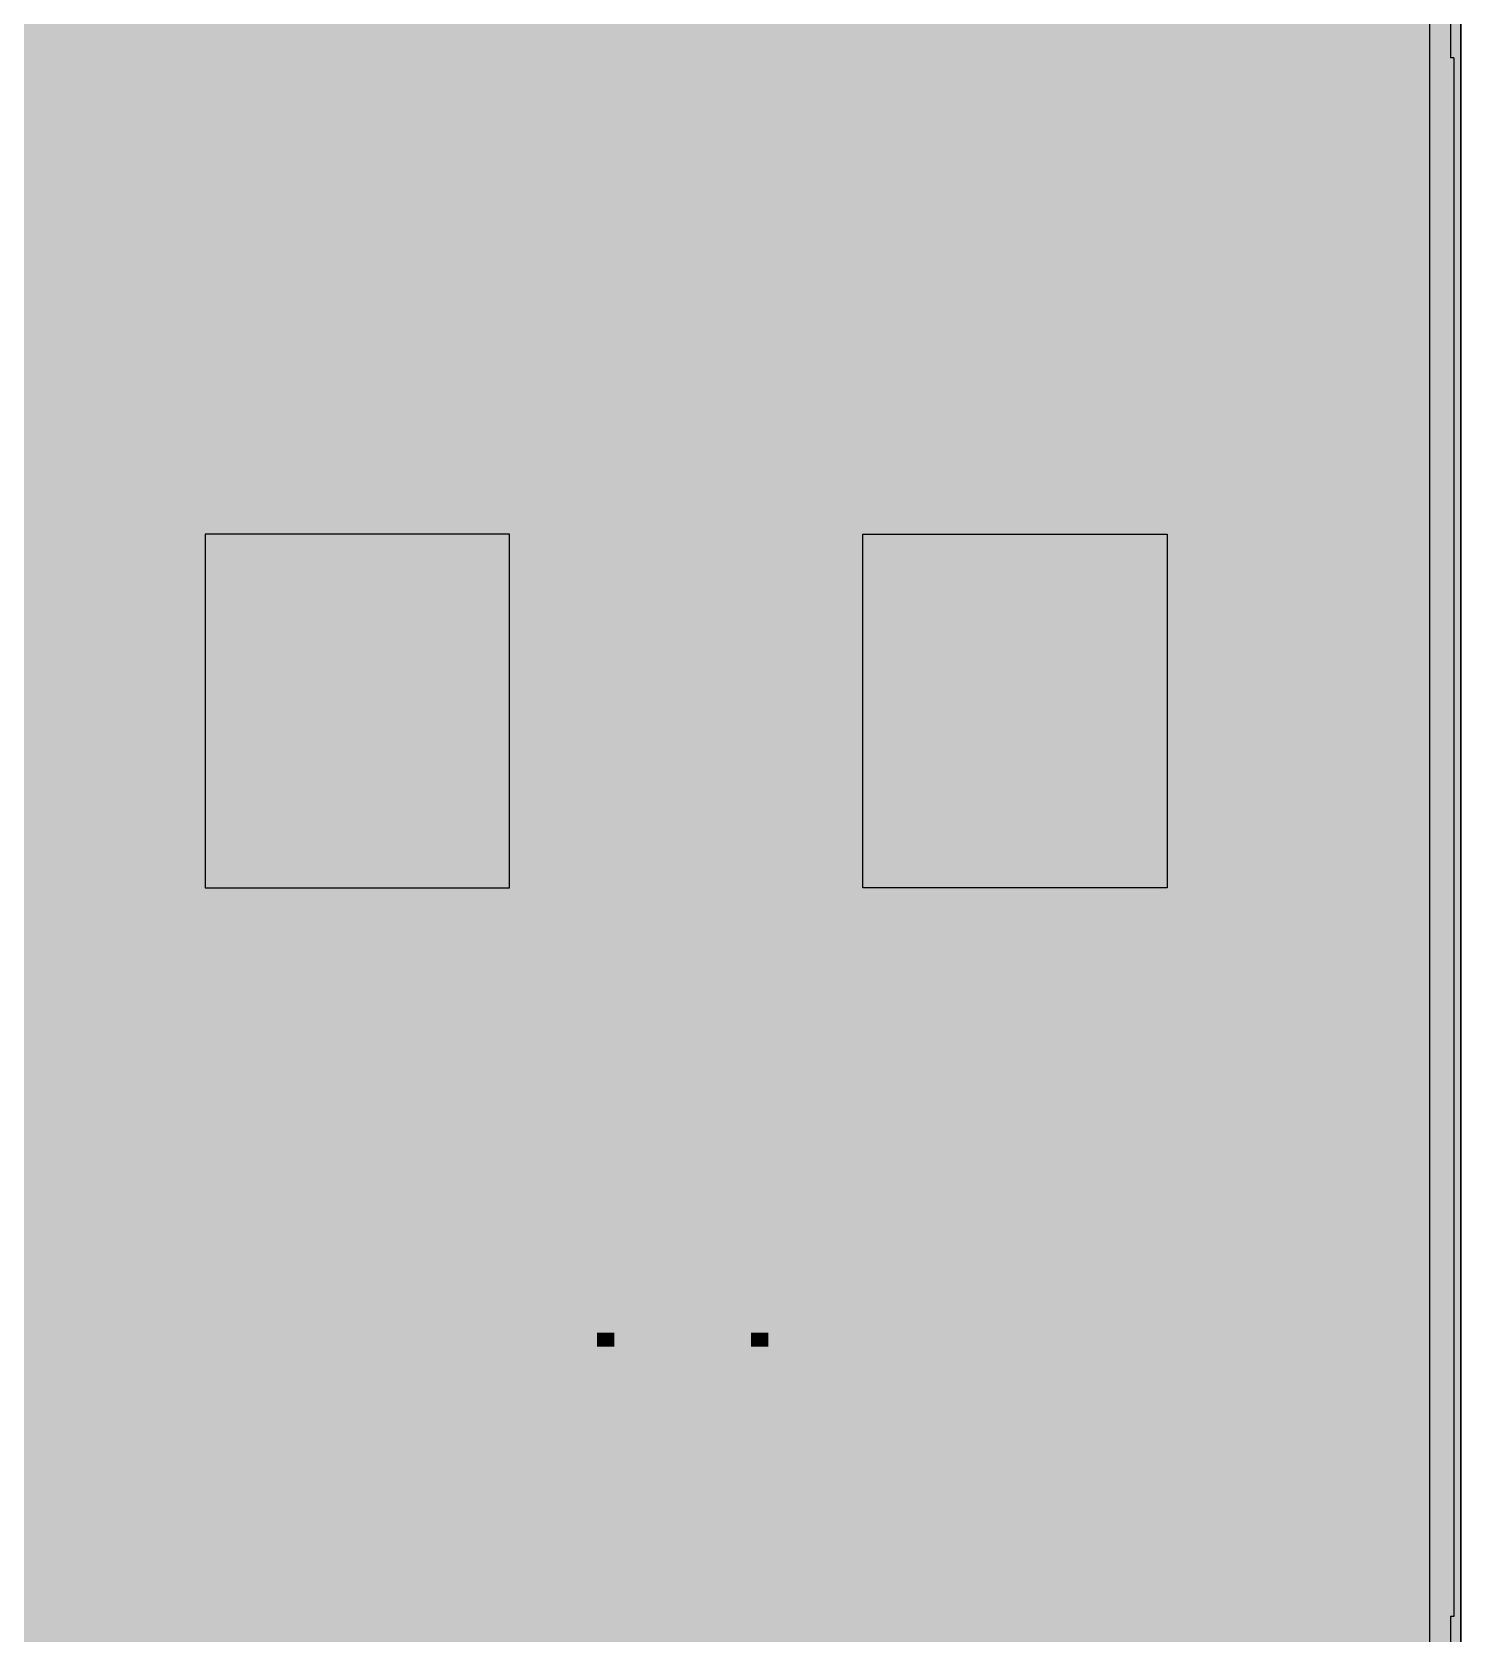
# Model space of a CAD drawing. Header units: millimetres. Extents: x 0 to 966, y -664 to 90.
# Drawn here: x 536 to 572, y 24.62 to 64.98 of the extents above; entities that cross this region are included whole.
import ezdxf

# ---------------------------------------------------------------- set-up
doc = ezdxf.new("R2010")
doc.units = ezdxf.units.MM
for name, color, linetype in [('HDL_BODY', 7, 'Continuous'), ('HDL_COLOUR', 7, 'Continuous'), ('HDL_DETAIL', 7, 'Continuous'), ('HDL_PRINT', 7, 'Continuous')]:
    doc.layers.add(name, color=color, linetype=linetype)

# ---------------------------------------------------------------- blocks, each defined once
blk = doc.blocks.new('M_R4.16.1-CD_FRONT')
at = {"layer": 'HDL_BODY', "true_color": 0x202126}
blk.add_hatch(color=250, dxfattribs=at).paths.add_polyline_path([(0, 0), (72, 0), (72, 90), (0, 90)])
at = {"layer": 'HDL_BODY', "true_color": 0x2a2a30}
blk.add_hatch(color=250, dxfattribs=at).paths.add_polyline_path([(0.4, 20.52), (71.6, 20.52), (71.6, 68.31), (0.4, 68.31)])
at = {"layer": 'HDL_COLOUR', "true_color": 0x0d0e11}
for points in [[(40.362, 43.412), (48.029, 43.412), (48.029, 52.323), (40.362, 52.323), (40.362, 43.412)], [(56.932, 52.323), (64.599, 52.323), (64.599, 43.412), (56.932, 43.412), (56.932, 52.323)]]:
    blk.add_hatch(color=168, dxfattribs=at).paths.add_polyline_path(points)
at = {"layer": 'HDL_COLOUR', "true_color": 0x37393d}
for points in [[(41.742, 47.689), (46.649, 47.689), (46.649, 49.204), (41.742, 49.204)], [(58.312, 47.689), (63.219, 47.689), (63.219, 49.204), (58.312, 49.204)]]:
    blk.add_hatch(color=250, dxfattribs=at).paths.add_polyline_path(points)
at = {"layer": 'HDL_PRINT', "true_color": 0xdee1e9}
for points in [[(37.807, 49.412), (38.247, 49.412), (38.247, 52.236), (37.807, 52.236), (37.807, 49.412)], [(54.377, 52.236), (54.817, 52.236), (54.817, 49.412), (54.377, 49.412), (54.377, 52.236)], [(43.27, 41.119), (44.24, 42.706), (45.034, 41.119), (43.27, 41.119)], [(59.841, 41.119), (60.81, 42.706), (61.601, 41.119), (59.841, 41.119)], [(44.68, 38.822), (45.12, 38.736), (45.094, 38.659), (45.068, 38.588), (45.04, 38.522), (45.01, 38.461), (44.978, 38.405), (44.944, 38.355), (44.906, 38.31), (44.865, 38.27), (44.82, 38.235), (44.769, 38.206), (44.734, 38.154), (44.687, 38.113), (44.632, 38.082), (44.57, 38.061), (44.504, 38.046), (44.435, 38.037), (44.367, 38.032), (44.302, 38.031), (44.24, 38.03), (44.146, 38.033), (44.057, 38.039), (43.972, 38.05), (43.892, 38.065), (43.815, 38.084), (43.743, 38.108), (43.676, 38.137), (43.612, 38.17), (43.553, 38.207), (43.499, 38.249), (43.449, 38.295), (43.402, 38.348), (43.361, 38.408), (43.323, 38.475), (43.29, 38.548), (43.262, 38.628), (43.238, 38.712), (43.219, 38.8), (43.204, 38.891), (43.193, 38.985), (43.186, 39.08), (43.184, 39.177), (43.186, 39.271), (43.193, 39.36), (43.204, 39.445), (43.219, 39.526), (43.238, 39.603), (43.262, 39.675), (43.29, 39.743), (43.323, 39.807), (43.361, 39.866), (43.402, 39.921), (43.449, 39.972), (43.499, 40.04), (43.553, 40.099), (43.612, 40.151), (43.676, 40.195), (43.743, 40.231), (43.815, 40.261), (43.892, 40.285), (43.972, 40.302), (44.057, 40.314), (44.146, 40.321), (44.24, 40.323), (44.317, 40.321), (44.389, 40.313), (44.457, 40.3), (44.521, 40.282), (44.582, 40.258), (44.64, 40.229), (44.696, 40.194), (44.751, 40.155), (44.805, 40.109), (44.859, 40.058), (44.911, 40.026), (44.953, 39.988), (44.985, 39.945), (45.012, 39.897), (45.034, 39.845), (45.053, 39.791), (45.073, 39.734), (45.095, 39.676), (45.12, 39.618), (44.68, 39.528), (44.675, 39.599), (44.661, 39.659), (44.639, 39.708), (44.611, 39.745), (44.579, 39.772), (44.543, 39.788), (44.505, 39.793), (44.467, 39.831), (44.429, 39.868), (44.391, 39.901), (44.354, 39.93), (44.316, 39.952), (44.278, 39.967), (44.24, 39.972), (44.182, 39.969), (44.124, 39.959), (44.068, 39.942), (44.014, 39.919), (43.962, 39.89), (43.915, 39.854), (43.871, 39.811), (43.833, 39.762), (43.8, 39.707), (43.77, 39.674), (43.742, 39.635), (43.715, 39.589), (43.69, 39.536), (43.668, 39.478), (43.65, 39.412), (43.636, 39.34), (43.627, 39.262), (43.624, 39.177), (43.627, 39.098), (43.634, 39.019), (43.645, 38.943), (43.66, 38.87), (43.679, 38.802), (43.7, 38.738), (43.723, 38.682), (43.747, 38.632), (43.773, 38.592), (43.8, 38.56), (43.837, 38.527), (43.88, 38.495), (43.928, 38.465), (43.977, 38.438), (44.026, 38.415), (44.073, 38.397), (44.117, 38.386), (44.154, 38.382), (44.224, 38.382), (44.285, 38.384), (44.338, 38.389), (44.384, 38.398), (44.427, 38.414), (44.466, 38.438), (44.505, 38.471), (44.538, 38.508), (44.57, 38.552), (44.6, 38.599), (44.626, 38.648), (44.648, 38.697), (44.665, 38.744), (44.676, 38.786), (44.68, 38.822)], [(43.449, 31.854), (43.449, 33.882), (44.065, 33.882), (44.416, 32.471), (44.769, 33.882), (45.385, 33.882), (45.385, 31.854), (45.034, 31.854), (45.034, 33.441), (44.68, 31.854), (44.24, 31.854), (43.889, 33.441), (43.889, 31.854), (43.449, 31.854)], [(45.65, 31.854), (46.179, 33.882), (46.444, 33.882), (45.915, 31.854), (45.65, 31.854)], [(51.908, 31.854), (51.554, 31.854), (51.554, 33.266), (51.495, 33.236), (51.437, 33.206), (51.378, 33.177), (51.32, 33.148), (51.262, 33.118), (51.203, 33.089), (51.145, 33.06), (51.086, 33.03), (51.028, 33.001), (51.028, 33.352), (51.06, 33.356), (51.094, 33.367), (51.13, 33.385), (51.17, 33.408), (51.213, 33.435), (51.262, 33.465), (51.317, 33.497), (51.378, 33.531), (51.412, 33.563), (51.445, 33.597), (51.478, 33.633), (51.511, 33.673), (51.544, 33.716), (51.577, 33.765), (51.61, 33.82), (51.643, 33.882), (51.908, 33.882), (51.908, 31.854)], [(55.786, 31.854), (55.433, 31.854), (55.433, 33.266), (55.374, 33.236), (55.316, 33.206), (55.257, 33.177), (55.198, 33.148), (55.14, 33.118), (55.081, 33.089), (55.022, 33.06), (54.962, 33.03), (54.903, 33.001), (54.903, 33.352), (54.94, 33.356), (54.983, 33.367), (55.031, 33.385), (55.08, 33.408), (55.129, 33.435), (55.177, 33.465), (55.22, 33.497), (55.257, 33.531), (55.29, 33.563), (55.324, 33.597), (55.356, 33.633), (55.389, 33.673), (55.422, 33.716), (55.455, 33.765), (55.488, 33.82), (55.522, 33.882), (55.786, 33.882), (55.786, 31.854)], [(58.692, 32.56), (59.046, 32.471), (59.017, 32.388), (58.987, 32.317), (58.958, 32.255), (58.929, 32.199), (58.899, 32.148), (58.87, 32.098), (58.841, 32.049), (58.811, 31.997), (58.782, 31.94), (58.723, 31.915), (58.665, 31.895), (58.606, 31.88), (58.547, 31.869), (58.489, 31.862), (58.43, 31.857), (58.371, 31.855), (58.312, 31.854), (58.252, 31.854), (58.173, 31.857), (58.094, 31.865), (58.017, 31.878), (57.941, 31.896), (57.867, 31.92), (57.796, 31.949), (57.728, 31.983), (57.664, 32.023), (57.603, 32.068), (57.547, 32.119), (57.497, 32.174), (57.452, 32.235), (57.413, 32.299), (57.378, 32.367), (57.349, 32.438), (57.325, 32.513), (57.307, 32.589), (57.293, 32.667), (57.285, 32.745), (57.283, 32.825), (57.285, 32.919), (57.291, 33.008), (57.302, 33.093), (57.318, 33.174), (57.338, 33.25), (57.362, 33.322), (57.39, 33.39), (57.423, 33.453), (57.46, 33.512), (57.502, 33.567), (57.547, 33.617), (57.603, 33.668), (57.664, 33.713), (57.728, 33.753), (57.796, 33.788), (57.867, 33.817), (57.941, 33.84), (58.017, 33.859), (58.094, 33.872), (58.173, 33.879), (58.252, 33.882), (58.329, 33.88), (58.401, 33.872), (58.469, 33.861), (58.533, 33.846), (58.594, 33.828), (58.652, 33.807), (58.709, 33.784), (58.763, 33.759), (58.817, 33.733), (58.871, 33.706), (58.903, 33.669), (58.935, 33.625), (58.964, 33.574), (58.991, 33.518), (59.014, 33.459), (59.031, 33.396), (59.042, 33.331), (59.046, 33.266), (58.692, 33.176), (58.66, 33.214), (58.636, 33.252), (58.615, 33.29), (58.596, 33.328), (58.576, 33.365), (58.55, 33.403), (58.517, 33.441), (58.48, 33.474), (58.442, 33.498), (58.405, 33.514), (58.367, 33.524), (58.329, 33.529), (58.29, 33.53), (58.252, 33.531), (58.19, 33.53), (58.135, 33.528), (58.087, 33.521), (58.043, 33.508), (58.004, 33.487), (57.968, 33.455), (57.934, 33.411), (57.901, 33.352), (57.872, 33.32), (57.843, 33.281), (57.816, 33.236), (57.791, 33.184), (57.77, 33.125), (57.751, 33.06), (57.738, 32.988), (57.729, 32.91), (57.726, 32.825), (57.729, 32.765), (57.738, 32.706), (57.751, 32.647), (57.77, 32.588), (57.791, 32.529), (57.816, 32.471), (57.843, 32.412), (57.872, 32.353), (57.901, 32.295), (57.934, 32.262), (57.968, 32.23), (58.004, 32.2), (58.043, 32.173), (58.087, 32.151), (58.135, 32.134), (58.19, 32.123), (58.252, 32.119), (58.29, 32.124), (58.329, 32.138), (58.367, 32.16), (58.405, 32.188), (58.442, 32.221), (58.48, 32.257), (58.517, 32.295), (58.55, 32.305), (58.576, 32.332), (58.596, 32.371), (58.615, 32.418), (58.636, 32.468), (58.66, 32.517), (58.692, 32.56)], [(56.402, 32.734), (57.195, 32.734), (57.195, 32.381), (56.402, 32.381), (56.402, 32.734)], [(50.233, 32.207), (50.674, 32.207), (50.674, 31.854), (50.233, 31.854), (50.233, 32.207)], [(54.112, 32.207), (54.553, 32.207), (54.553, 31.854), (54.112, 31.854), (54.112, 32.207)], [(44.594, 30.618), (44.859, 30.618), (44.859, 29.647), (44.859, 29.582), (44.857, 29.517), (44.854, 29.454), (44.848, 29.394), (44.837, 29.338), (44.821, 29.287), (44.799, 29.243), (44.769, 29.207), (44.764, 29.169), (44.75, 29.131), (44.728, 29.093), (44.699, 29.055), (44.667, 29.017), (44.631, 28.979), (44.594, 28.941), (44.557, 28.912), (44.512, 28.89), (44.462, 28.875), (44.406, 28.864), (44.347, 28.858), (44.284, 28.855), (44.219, 28.853), (44.154, 28.853), (44.083, 28.853), (44.021, 28.855), (43.968, 28.86), (43.92, 28.87), (43.878, 28.885), (43.838, 28.909), (43.8, 28.941), (43.742, 28.974), (43.697, 29.008), (43.663, 29.041), (43.635, 29.074), (43.612, 29.107), (43.589, 29.14), (43.565, 29.173), (43.535, 29.207), (43.531, 29.243), (43.522, 29.287), (43.508, 29.338), (43.492, 29.394), (43.476, 29.454), (43.462, 29.517), (43.453, 29.582), (43.449, 29.647), (43.449, 30.618), (43.711, 30.618), (43.711, 29.647), (43.711, 29.577), (43.711, 29.516), (43.711, 29.462), (43.711, 29.415), (43.711, 29.372), (43.711, 29.332), (43.711, 29.293), (43.749, 29.256), (43.777, 29.229), (43.8, 29.206), (43.823, 29.184), (43.851, 29.156), (43.889, 29.118), (43.926, 29.113), (43.964, 29.1), (44.001, 29.083), (44.039, 29.064), (44.077, 29.047), (44.116, 29.035), (44.154, 29.03), (44.216, 29.034), (44.27, 29.045), (44.318, 29.062), (44.362, 29.085), (44.401, 29.112), (44.437, 29.142), (44.471, 29.174), (44.505, 29.207), (44.534, 29.24), (44.556, 29.275), (44.572, 29.314), (44.583, 29.36), (44.589, 29.414), (44.593, 29.479), (44.594, 29.556), (44.594, 29.647), (44.594, 30.618)], [(48.029, 29.118), (48.029, 28.853), (46.795, 28.853), (46.795, 28.897), (46.798, 28.938), (46.806, 28.975), (46.821, 29.004), (46.847, 29.023), (46.884, 29.03), (46.889, 29.068), (46.902, 29.105), (46.919, 29.143), (46.938, 29.181), (46.956, 29.218), (46.969, 29.256), (46.973, 29.293), (47.011, 29.331), (47.048, 29.37), (47.086, 29.408), (47.124, 29.446), (47.162, 29.483), (47.2, 29.521), (47.238, 29.558), (47.319, 29.614), (47.389, 29.665), (47.449, 29.71), (47.5, 29.75), (47.544, 29.787), (47.583, 29.821), (47.617, 29.852), (47.648, 29.883), (47.678, 29.912), (47.71, 29.95), (47.733, 29.987), (47.749, 30.025), (47.758, 30.063), (47.763, 30.101), (47.764, 30.139), (47.765, 30.177), (47.764, 30.22), (47.761, 30.261), (47.754, 30.298), (47.739, 30.327), (47.715, 30.346), (47.678, 30.353), (47.64, 30.386), (47.602, 30.41), (47.564, 30.426), (47.526, 30.435), (47.488, 30.44), (47.451, 30.442), (47.414, 30.443), (47.376, 30.442), (47.338, 30.44), (47.3, 30.435), (47.263, 30.426), (47.225, 30.41), (47.187, 30.386), (47.149, 30.353), (47.144, 30.348), (47.131, 30.331), (47.114, 30.304), (47.095, 30.266), (47.077, 30.218), (47.065, 30.158), (47.06, 30.088), (46.884, 30.177), (46.888, 30.214), (46.9, 30.257), (46.917, 30.304), (46.94, 30.353), (46.966, 30.403), (46.996, 30.45), (47.027, 30.493), (47.06, 30.529), (47.098, 30.562), (47.138, 30.586), (47.181, 30.602), (47.229, 30.611), (47.282, 30.616), (47.344, 30.618), (47.414, 30.618), (47.479, 30.618), (47.544, 30.617), (47.607, 30.614), (47.666, 30.607), (47.722, 30.596), (47.772, 30.581), (47.817, 30.558), (47.854, 30.529), (47.887, 30.493), (47.919, 30.45), (47.949, 30.403), (47.975, 30.353), (47.997, 30.304), (48.015, 30.257), (48.025, 30.214), (48.029, 30.177), (48.025, 30.139), (48.012, 30.101), (47.995, 30.063), (47.977, 30.025), (47.96, 29.987), (47.948, 29.95), (47.943, 29.912), (47.936, 29.905), (47.917, 29.886), (47.887, 29.857), (47.851, 29.821), (47.809, 29.78), (47.765, 29.737), (47.757, 29.703), (47.736, 29.67), (47.704, 29.636), (47.666, 29.603), (47.623, 29.57), (47.579, 29.537), (47.537, 29.504), (47.5, 29.472), (47.43, 29.401), (47.371, 29.341), (47.323, 29.292), (47.286, 29.255), (47.259, 29.228), (47.243, 29.212), (47.238, 29.207), (47.195, 29.197), (47.168, 29.175), (47.155, 29.149), (47.15, 29.127), (47.149, 29.118), (48.029, 29.118)], [(48.208, 29.382), (48.47, 29.382), (48.47, 29.344), (48.472, 29.306), (48.477, 29.269), (48.486, 29.231), (48.502, 29.194), (48.526, 29.156), (48.559, 29.118), (48.597, 29.081), (48.625, 29.056), (48.648, 29.041), (48.67, 29.033), (48.698, 29.03), (48.734, 29.03), (48.805, 29.03), (48.865, 29.032), (48.913, 29.037), (48.951, 29.046), (48.978, 29.062), (48.994, 29.085), (48.999, 29.118), (49.032, 29.151), (49.064, 29.186), (49.094, 29.222), (49.12, 29.261), (49.143, 29.305), (49.16, 29.354), (49.171, 29.409), (49.175, 29.472), (49.17, 29.509), (49.157, 29.546), (49.141, 29.584), (49.122, 29.622), (49.105, 29.66), (49.093, 29.698), (49.088, 29.737), (49.05, 29.769), (49.01, 29.792), (48.968, 29.807), (48.92, 29.816), (48.867, 29.821), (48.805, 29.823), (48.734, 29.823), (48.725, 29.823), (48.698, 29.823), (48.659, 29.823), (48.611, 29.823), (48.559, 29.823), (48.552, 29.816), (48.536, 29.797), (48.514, 29.769), (48.493, 29.733), (48.476, 29.691), (48.47, 29.647), (48.294, 29.737), (48.383, 30.618), (49.264, 30.618), (49.264, 30.443), (48.559, 30.443), (48.47, 29.912), (48.532, 29.945), (48.588, 29.976), (48.636, 30.006), (48.68, 30.033), (48.719, 30.055), (48.756, 30.073), (48.79, 30.084), (48.824, 30.088), (48.885, 30.084), (48.94, 30.073), (48.989, 30.055), (49.032, 30.033), (49.072, 30.006), (49.108, 29.976), (49.142, 29.945), (49.175, 29.912), (49.228, 29.88), (49.269, 29.841), (49.3, 29.798), (49.322, 29.75), (49.337, 29.698), (49.346, 29.644), (49.351, 29.588), (49.353, 29.53), (49.353, 29.472), (49.353, 29.409), (49.352, 29.352), (49.348, 29.3), (49.342, 29.25), (49.331, 29.2), (49.315, 29.148), (49.293, 29.092), (49.264, 29.03), (49.208, 29), (49.157, 28.972), (49.107, 28.945), (49.058, 28.92), (49.006, 28.898), (48.95, 28.879), (48.888, 28.865), (48.816, 28.856), (48.734, 28.853), (48.698, 28.857), (48.655, 28.868), (48.608, 28.886), (48.559, 28.908), (48.51, 28.935), (48.462, 28.965), (48.42, 28.997), (48.383, 29.03), (48.35, 29.063), (48.318, 29.097), (48.289, 29.134), (48.262, 29.173), (48.24, 29.217), (48.223, 29.266), (48.212, 29.32), (48.208, 29.382)], [(51.554, 28.853), (50.938, 30.618), (51.203, 30.618), (51.643, 29.382), (51.648, 29.344), (51.661, 29.306), (51.678, 29.269), (51.697, 29.231), (51.715, 29.194), (51.728, 29.156), (51.732, 29.118), (51.733, 29.156), (51.734, 29.194), (51.739, 29.231), (51.749, 29.269), (51.764, 29.306), (51.787, 29.344), (51.819, 29.382), (52.259, 30.618), (52.524, 30.618), (51.819, 28.853), (51.554, 28.853)], [(52.613, 29.558), (52.613, 29.823), (52.651, 29.856), (52.691, 29.88), (52.733, 29.896), (52.781, 29.905), (52.834, 29.91), (52.896, 29.912), (52.967, 29.912), (52.976, 29.912), (53.003, 29.912), (53.042, 29.912), (53.09, 29.912), (53.142, 29.912), (53.149, 29.912), (53.168, 29.909), (53.197, 29.901), (53.233, 29.886), (53.274, 29.861), (53.318, 29.823), (53.407, 29.823), (53.493, 29.823), (53.546, 29.823), (53.595, 29.823), (53.635, 29.823), (53.662, 29.823), (53.672, 29.823), (53.708, 29.83), (53.736, 29.846), (53.758, 29.868), (53.781, 29.889), (53.809, 29.906), (53.847, 29.912), (53.847, 29.737), (53.809, 29.699), (53.781, 29.671), (53.758, 29.647), (53.736, 29.624), (53.708, 29.596), (53.672, 29.558), (53.662, 29.558), (53.635, 29.558), (53.595, 29.558), (53.546, 29.558), (53.493, 29.558), (53.407, 29.558), (53.369, 29.563), (53.331, 29.576), (53.293, 29.593), (53.255, 29.612), (53.217, 29.63), (53.179, 29.642), (53.142, 29.647), (53.098, 29.685), (53.057, 29.71), (53.021, 29.726), (52.992, 29.733), (52.974, 29.736), (52.967, 29.737), (52.923, 29.736), (52.881, 29.733), (52.844, 29.726), (52.815, 29.71), (52.795, 29.685), (52.788, 29.647), (52.752, 29.647), (52.724, 29.644), (52.702, 29.636), (52.679, 29.621), (52.651, 29.596), (52.613, 29.558)], [(45.21, 28.853), (45.21, 29.823), (45.299, 29.823), (45.299, 29.647), (45.332, 29.681), (45.365, 29.713), (45.402, 29.742), (45.441, 29.769), (45.484, 29.791), (45.533, 29.808), (45.588, 29.819), (45.65, 29.823), (45.739, 29.823), (45.828, 29.737), (45.915, 29.647), (45.915, 29.603), (45.915, 29.572), (45.915, 29.545), (45.915, 29.515), (45.915, 29.472), (45.915, 28.853), (45.739, 28.853), (45.739, 29.472), (45.739, 29.558), (45.738, 29.602), (45.733, 29.628), (45.72, 29.642), (45.693, 29.647), (45.65, 29.647), (45.649, 29.657), (45.644, 29.679), (45.631, 29.705), (45.606, 29.727), (45.564, 29.737), (45.526, 29.73), (45.498, 29.714), (45.474, 29.692), (45.451, 29.671), (45.423, 29.654), (45.385, 29.647), (45.38, 29.609), (45.368, 29.571), (45.351, 29.534), (45.333, 29.496), (45.316, 29.458), (45.304, 29.42), (45.299, 29.382), (45.299, 28.853), (45.21, 28.853)], [(43.535, 27.706), (43.711, 27.706), (43.711, 25.941), (43.535, 25.941), (43.535, 27.706)], [(49.175, 25.941), (48.999, 25.941), (48.999, 27.265), (48.962, 27.26), (48.924, 27.247), (48.887, 27.23), (48.849, 27.211), (48.811, 27.194), (48.773, 27.182), (48.734, 27.177), (48.698, 27.139), (48.67, 27.111), (48.648, 27.088), (48.625, 27.066), (48.597, 27.038), (48.559, 27), (48.559, 27.265), (48.597, 27.27), (48.635, 27.285), (48.672, 27.307), (48.71, 27.335), (48.748, 27.368), (48.785, 27.404), (48.824, 27.441), (48.862, 27.479), (48.899, 27.517), (48.937, 27.555), (48.975, 27.593), (49.012, 27.631), (49.05, 27.668), (49.088, 27.706), (49.175, 27.706), (49.175, 25.941)], [(52.702, 25.941), (53.407, 26.824), (52.788, 27.706), (53.053, 27.706), (53.407, 27.265), (53.412, 27.227), (53.424, 27.189), (53.441, 27.151), (53.459, 27.114), (53.476, 27.076), (53.488, 27.038), (53.493, 27), (53.527, 27.038), (53.552, 27.074), (53.573, 27.107), (53.592, 27.135), (53.613, 27.157), (53.638, 27.171), (53.672, 27.177), (54.023, 27.706), (54.287, 27.706), (53.672, 26.824), (54.287, 25.941), (54.023, 25.941), (53.582, 26.559), (53.493, 26.647), (53.484, 26.604), (53.463, 26.578), (53.437, 26.565), (53.416, 26.56), (53.407, 26.559), (52.967, 25.941), (52.702, 25.941)], [(47.06, 25.941), (47.5, 26.559), (47.06, 27.177), (47.324, 27.177), (47.5, 26.912), (47.538, 26.874), (47.563, 26.847), (47.578, 26.824), (47.586, 26.801), (47.589, 26.773), (47.589, 26.736), (47.627, 26.773), (47.652, 26.801), (47.667, 26.824), (47.675, 26.847), (47.678, 26.874), (47.678, 26.912), (47.943, 27.177), (48.208, 27.177), (47.765, 26.559), (48.208, 25.941), (47.943, 25.941), (47.678, 26.294), (47.589, 26.383), (47.324, 25.941), (47.06, 25.941)], [(44.065, 25.941), (44.065, 26.824), (44.24, 26.824), (44.24, 26.736), (44.278, 26.768), (44.316, 26.792), (44.354, 26.807), (44.391, 26.817), (44.429, 26.822), (44.467, 26.823), (44.505, 26.824), (44.549, 26.824), (44.58, 26.824), (44.607, 26.824), (44.637, 26.824), (44.68, 26.824), (44.69, 26.823), (44.712, 26.818), (44.738, 26.805), (44.76, 26.779), (44.769, 26.736), (44.77, 26.726), (44.775, 26.705), (44.789, 26.678), (44.815, 26.657), (44.859, 26.647), (44.859, 26.638), (44.859, 26.611), (44.859, 26.571), (44.859, 26.523), (44.859, 26.471), (44.859, 25.941), (44.68, 25.941), (44.68, 26.471), (44.68, 26.515), (44.68, 26.546), (44.68, 26.572), (44.68, 26.604), (44.68, 26.647), (44.671, 26.648), (44.65, 26.653), (44.624, 26.666), (44.603, 26.693), (44.594, 26.736), (44.505, 26.736), (44.461, 26.735), (44.42, 26.732), (44.384, 26.725), (44.355, 26.709), (44.336, 26.685), (44.329, 26.647), (44.296, 26.642), (44.273, 26.626), (44.257, 26.599), (44.247, 26.561), (44.242, 26.512), (44.24, 26.453), (44.24, 26.383), (44.24, 25.941), (44.065, 25.941)]]:
    blk.add_hatch(color=254, dxfattribs=at).paths.add_polyline_path(points)
h = blk.add_hatch(color=254, dxfattribs=at)
h.paths.add_polyline_path([(37.277, 45.883), (37.328, 45.951), (37.382, 46.011), (37.441, 46.062), (37.502, 46.106), (37.566, 46.143), (37.632, 46.172), (37.7, 46.196), (37.769, 46.214), (37.84, 46.226), (37.911, 46.232), (37.982, 46.235), (38.054, 46.232), (38.126, 46.226), (38.197, 46.214), (38.267, 46.196), (38.335, 46.172), (38.401, 46.143), (38.465, 46.106), (38.526, 46.062), (38.585, 46.011), (38.639, 45.951), (38.69, 45.883), (38.73, 45.796), (38.764, 45.712), (38.791, 45.63), (38.813, 45.549), (38.831, 45.468), (38.843, 45.386), (38.853, 45.302), (38.859, 45.215), (38.863, 45.125), (38.865, 45.03), (38.865, 44.93), (38.865, 44.823), (38.865, 44.735), (38.865, 44.647), (38.863, 44.559), (38.859, 44.471), (38.853, 44.383), (38.843, 44.295), (38.831, 44.206), (38.813, 44.118), (38.791, 44.03), (38.764, 43.942), (38.73, 43.854), (38.69, 43.766), (38.639, 43.698), (38.585, 43.638), (38.526, 43.587), (38.465, 43.542), (38.401, 43.505), (38.335, 43.475), (38.267, 43.451), (38.197, 43.433), (38.126, 43.421), (38.054, 43.414), (37.982, 43.412), (37.911, 43.414), (37.84, 43.421), (37.769, 43.433), (37.7, 43.451), (37.632, 43.475), (37.566, 43.505), (37.502, 43.542), (37.441, 43.587), (37.382, 43.638), (37.328, 43.698), (37.277, 43.766), (37.256, 43.854), (37.234, 43.942), (37.213, 44.03), (37.193, 44.118), (37.174, 44.206), (37.157, 44.295), (37.141, 44.383), (37.128, 44.471), (37.117, 44.559), (37.109, 44.647), (37.103, 44.735), (37.102, 44.823), (37.103, 44.93), (37.109, 45.03), (37.117, 45.125), (37.128, 45.215), (37.141, 45.302), (37.157, 45.386), (37.174, 45.468), (37.193, 45.549), (37.213, 45.63), (37.234, 45.712), (37.256, 45.796), (37.277, 45.883)])
h.paths.add_polyline_path([(37.631, 44.031), (37.661, 43.949), (37.691, 43.879), (37.723, 43.821), (37.756, 43.774), (37.793, 43.737), (37.833, 43.71), (37.877, 43.691), (37.927, 43.68), (37.982, 43.677), (38.061, 43.68), (38.123, 43.691), (38.172, 43.71), (38.209, 43.737), (38.239, 43.774), (38.263, 43.821), (38.286, 43.879), (38.309, 43.949), (38.336, 44.031), (38.36, 44.081), (38.384, 44.136), (38.407, 44.195), (38.428, 44.258), (38.448, 44.326), (38.466, 44.398), (38.481, 44.474), (38.494, 44.555), (38.503, 44.64), (38.509, 44.729), (38.511, 44.823), (38.509, 44.939), (38.503, 45.046), (38.494, 45.145), (38.481, 45.234), (38.466, 45.315), (38.448, 45.387), (38.428, 45.451), (38.407, 45.506), (38.384, 45.552), (38.36, 45.589), (38.336, 45.618), (38.309, 45.7), (38.286, 45.769), (38.263, 45.827), (38.239, 45.874), (38.209, 45.91), (38.172, 45.937), (38.123, 45.956), (38.061, 45.966), (37.982, 45.97), (37.927, 45.966), (37.877, 45.956), (37.833, 45.937), (37.793, 45.91), (37.756, 45.874), (37.723, 45.827), (37.691, 45.769), (37.661, 45.7), (37.631, 45.618), (37.607, 45.589), (37.583, 45.552), (37.56, 45.506), (37.539, 45.451), (37.519, 45.387), (37.501, 45.315), (37.486, 45.234), (37.473, 45.145), (37.464, 45.046), (37.458, 44.939), (37.456, 44.823), (37.458, 44.729), (37.464, 44.64), (37.473, 44.555), (37.486, 44.474), (37.501, 44.398), (37.519, 44.326), (37.539, 44.258), (37.56, 44.195), (37.583, 44.136), (37.607, 44.081), (37.631, 44.031)])
h = blk.add_hatch(color=254, dxfattribs=at)
h.paths.add_polyline_path([(53.847, 45.883), (53.897, 45.951), (53.951, 46.011), (54.009, 46.062), (54.07, 46.106), (54.133, 46.143), (54.2, 46.172), (54.268, 46.196), (54.337, 46.214), (54.408, 46.226), (54.48, 46.232), (54.552, 46.235), (54.646, 46.232), (54.734, 46.226), (54.818, 46.214), (54.896, 46.196), (54.969, 46.172), (55.035, 46.143), (55.094, 46.106), (55.147, 46.062), (55.192, 46.011), (55.228, 45.951), (55.257, 45.883), (55.297, 45.796), (55.331, 45.712), (55.358, 45.63), (55.381, 45.549), (55.398, 45.468), (55.411, 45.386), (55.42, 45.302), (55.426, 45.215), (55.43, 45.125), (55.432, 45.03), (55.432, 44.93), (55.433, 44.823), (55.432, 44.735), (55.432, 44.647), (55.43, 44.559), (55.426, 44.471), (55.42, 44.383), (55.411, 44.295), (55.398, 44.206), (55.381, 44.118), (55.358, 44.03), (55.331, 43.942), (55.297, 43.854), (55.257, 43.766), (55.228, 43.698), (55.192, 43.638), (55.147, 43.587), (55.094, 43.542), (55.035, 43.505), (54.969, 43.475), (54.896, 43.451), (54.818, 43.433), (54.734, 43.421), (54.646, 43.414), (54.552, 43.412), (54.48, 43.414), (54.408, 43.421), (54.337, 43.433), (54.268, 43.451), (54.2, 43.475), (54.133, 43.505), (54.07, 43.542), (54.009, 43.587), (53.951, 43.638), (53.897, 43.698), (53.847, 43.766), (53.825, 43.854), (53.803, 43.942), (53.782, 44.03), (53.762, 44.118), (53.743, 44.206), (53.726, 44.295), (53.711, 44.383), (53.697, 44.471), (53.687, 44.559), (53.679, 44.647), (53.673, 44.735), (53.672, 44.823), (53.673, 44.93), (53.679, 45.03), (53.687, 45.125), (53.697, 45.215), (53.711, 45.302), (53.726, 45.386), (53.743, 45.468), (53.762, 45.549), (53.782, 45.63), (53.803, 45.712), (53.825, 45.796), (53.847, 45.883)])
h.paths.add_polyline_path([(54.198, 44.031), (54.228, 43.949), (54.259, 43.879), (54.291, 43.821), (54.325, 43.774), (54.362, 43.737), (54.402, 43.71), (54.447, 43.691), (54.497, 43.68), (54.552, 43.677), (54.626, 43.679), (54.691, 43.688), (54.747, 43.703), (54.796, 43.725), (54.838, 43.754), (54.875, 43.792), (54.908, 43.838), (54.938, 43.892), (54.965, 43.957), (54.992, 44.031), (55.017, 44.081), (55.04, 44.136), (55.063, 44.195), (55.084, 44.258), (55.104, 44.326), (55.122, 44.398), (55.138, 44.474), (55.15, 44.555), (55.16, 44.64), (55.166, 44.729), (55.168, 44.823), (55.166, 44.939), (55.16, 45.046), (55.15, 45.145), (55.138, 45.234), (55.122, 45.315), (55.104, 45.387), (55.084, 45.451), (55.063, 45.506), (55.04, 45.552), (55.017, 45.589), (54.992, 45.618), (54.965, 45.692), (54.938, 45.757), (54.908, 45.811), (54.875, 45.856), (54.838, 45.893), (54.796, 45.922), (54.747, 45.944), (54.691, 45.959), (54.626, 45.967), (54.552, 45.97), (54.497, 45.966), (54.447, 45.956), (54.402, 45.937), (54.362, 45.91), (54.325, 45.874), (54.291, 45.827), (54.259, 45.769), (54.228, 45.7), (54.198, 45.618), (54.175, 45.589), (54.151, 45.552), (54.129, 45.506), (54.107, 45.451), (54.087, 45.387), (54.069, 45.315), (54.054, 45.234), (54.041, 45.145), (54.031, 45.046), (54.025, 44.939), (54.023, 44.823), (54.025, 44.729), (54.031, 44.64), (54.041, 44.555), (54.054, 44.474), (54.069, 44.398), (54.087, 44.326), (54.107, 44.258), (54.129, 44.195), (54.151, 44.136), (54.175, 44.081), (54.198, 44.031)])
h = blk.add_hatch(color=254, dxfattribs=at)
h.paths.add_polyline_path([(59.841, 40.237), (60.632, 40.237), (60.698, 40.237), (60.764, 40.237), (60.827, 40.237), (60.886, 40.237), (60.942, 40.237), (60.992, 40.237), (61.036, 40.237), (61.072, 40.237), (61.135, 40.233), (61.19, 40.222), (61.239, 40.204), (61.282, 40.181), (61.322, 40.154), (61.358, 40.124), (61.392, 40.092), (61.426, 40.058), (61.459, 40.022), (61.491, 39.979), (61.521, 39.932), (61.547, 39.883), (61.569, 39.833), (61.586, 39.786), (61.597, 39.743), (61.601, 39.707), (61.628, 39.648), (61.649, 39.588), (61.664, 39.529), (61.675, 39.47), (61.683, 39.411), (61.687, 39.353), (61.69, 39.294), (61.69, 39.235), (61.691, 39.177), (61.691, 39.095), (61.691, 39.023), (61.691, 38.961), (61.691, 38.905), (61.691, 38.853), (61.691, 38.803), (61.691, 38.754), (61.691, 38.703), (61.691, 38.647), (61.657, 38.585), (61.624, 38.53), (61.591, 38.481), (61.558, 38.438), (61.525, 38.398), (61.492, 38.362), (61.459, 38.328), (61.426, 38.295), (61.392, 38.262), (61.358, 38.23), (61.322, 38.2), (61.282, 38.173), (61.239, 38.15), (61.19, 38.132), (61.135, 38.121), (61.072, 38.117), (61.034, 38.085), (60.995, 38.062), (60.953, 38.046), (60.906, 38.037), (60.852, 38.032), (60.791, 38.031), (60.721, 38.03), (59.841, 38.03), (59.841, 40.237)])
h.paths.add_polyline_path([(60.281, 39.883), (60.281, 38.382), (60.632, 38.382), (60.67, 38.382), (60.708, 38.384), (60.746, 38.389), (60.784, 38.398), (60.822, 38.414), (60.859, 38.438), (60.896, 38.471), (60.94, 38.472), (60.982, 38.474), (61.018, 38.482), (61.046, 38.498), (61.065, 38.523), (61.072, 38.56), (61.109, 38.567), (61.135, 38.586), (61.15, 38.615), (61.158, 38.651), (61.161, 38.692), (61.161, 38.736), (61.191, 38.773), (61.213, 38.817), (61.229, 38.867), (61.239, 38.923), (61.246, 38.983), (61.249, 39.046), (61.25, 39.111), (61.25, 39.177), (61.25, 39.247), (61.248, 39.308), (61.243, 39.362), (61.234, 39.409), (61.218, 39.452), (61.194, 39.491), (61.161, 39.528), (61.161, 39.567), (61.159, 39.605), (61.154, 39.643), (61.144, 39.681), (61.129, 39.719), (61.105, 39.756), (61.072, 39.793), (61.035, 39.8), (61.008, 39.816), (60.985, 39.838), (60.962, 39.859), (60.934, 39.876), (60.896, 39.883), (60.864, 39.883), (60.828, 39.883), (60.789, 39.883), (60.743, 39.883), (60.689, 39.883), (60.625, 39.883), (60.548, 39.883), (60.456, 39.883), (60.281, 39.883)])
h = blk.add_hatch(color=254, dxfattribs=at)
h.paths.add_polyline_path([(46.62, 31.854), (46.62, 33.882), (47.5, 33.882), (47.567, 33.878), (47.632, 33.869), (47.695, 33.855), (47.755, 33.839), (47.811, 33.823), (47.861, 33.809), (47.906, 33.799), (47.943, 33.796), (47.98, 33.79), (48.018, 33.776), (48.055, 33.754), (48.093, 33.725), (48.131, 33.692), (48.17, 33.655), (48.208, 33.617), (48.213, 33.58), (48.225, 33.54), (48.242, 33.498), (48.26, 33.451), (48.277, 33.397), (48.289, 33.336), (48.294, 33.266), (48.29, 33.228), (48.279, 33.185), (48.262, 33.138), (48.24, 33.088), (48.213, 33.039), (48.184, 32.992), (48.152, 32.948), (48.119, 32.911), (48.085, 32.879), (48.051, 32.847), (48.014, 32.818), (47.975, 32.791), (47.932, 32.768), (47.883, 32.751), (47.827, 32.74), (47.765, 32.736), (47.803, 32.698), (47.831, 32.669), (47.854, 32.647), (47.877, 32.624), (47.905, 32.597), (47.943, 32.56), (47.972, 32.526), (47.996, 32.491), (48.018, 32.455), (48.041, 32.415), (48.068, 32.371), (48.103, 32.322), (48.149, 32.267), (48.208, 32.205), (48.383, 31.854), (47.943, 31.854), (47.678, 32.295), (47.619, 32.357), (47.574, 32.41), (47.539, 32.456), (47.511, 32.493), (47.488, 32.522), (47.466, 32.543), (47.443, 32.556), (47.414, 32.56), (47.404, 32.602), (47.382, 32.628), (47.356, 32.641), (47.334, 32.646), (47.324, 32.646), (47.287, 32.646), (47.257, 32.646), (47.227, 32.646), (47.189, 32.646), (47.135, 32.646), (47.06, 32.646), (47.06, 31.854), (46.62, 31.854)])
h.paths.add_polyline_path([(47.06, 33.001), (47.324, 33.001), (47.399, 33.001), (47.471, 33.001), (47.537, 33.001), (47.594, 33.001), (47.639, 33.001), (47.668, 33.001), (47.678, 33.001), (47.765, 33.09), (47.802, 33.127), (47.827, 33.154), (47.843, 33.177), (47.851, 33.2), (47.853, 33.228), (47.854, 33.266), (47.853, 33.302), (47.851, 33.33), (47.843, 33.352), (47.827, 33.375), (47.802, 33.403), (47.765, 33.441), (47.758, 33.448), (47.739, 33.464), (47.71, 33.486), (47.674, 33.508), (47.633, 33.524), (47.589, 33.531), (47.582, 33.531), (47.56, 33.531), (47.523, 33.531), (47.471, 33.531), (47.405, 33.531), (47.324, 33.531), (47.06, 33.531), (47.06, 33.001)])
h = blk.add_hatch(color=254, dxfattribs=at)
h.paths.add_polyline_path([(49.353, 31.854), (49.353, 32.295), (48.47, 32.295), (48.47, 32.56), (49.353, 33.882), (49.704, 33.882), (49.704, 32.56), (49.969, 32.56), (49.969, 32.295), (49.704, 32.295), (49.704, 31.854), (49.353, 31.854)])
h.paths.add_polyline_path([(49.353, 32.56), (49.353, 33.266), (48.824, 32.56), (49.353, 32.56)])
h = blk.add_hatch(color=254, dxfattribs=at)
h.paths.add_polyline_path([(53.758, 33.352), (53.407, 33.352), (53.4, 33.359), (53.384, 33.378), (53.362, 33.408), (53.341, 33.445), (53.324, 33.486), (53.318, 33.531), (53.274, 33.531), (53.242, 33.531), (53.216, 33.531), (53.185, 33.531), (53.142, 33.531), (53.104, 33.53), (53.076, 33.527), (53.053, 33.519), (53.031, 33.504), (53.004, 33.479), (52.967, 33.441), (52.937, 33.404), (52.915, 33.359), (52.899, 33.309), (52.889, 33.253), (52.882, 33.194), (52.879, 33.131), (52.878, 33.066), (52.878, 33.001), (52.911, 33.034), (52.945, 33.066), (52.982, 33.095), (53.021, 33.122), (53.064, 33.144), (53.112, 33.161), (53.167, 33.172), (53.229, 33.176), (53.291, 33.172), (53.347, 33.161), (53.395, 33.144), (53.439, 33.122), (53.478, 33.095), (53.515, 33.066), (53.549, 33.034), (53.582, 33.001), (53.635, 32.942), (53.675, 32.883), (53.706, 32.824), (53.728, 32.765), (53.743, 32.706), (53.751, 32.647), (53.756, 32.588), (53.758, 32.529), (53.758, 32.471), (53.758, 32.412), (53.756, 32.354), (53.751, 32.298), (53.743, 32.244), (53.728, 32.192), (53.706, 32.145), (53.675, 32.101), (53.635, 32.063), (53.582, 32.03), (53.55, 31.977), (53.511, 31.937), (53.468, 31.906), (53.42, 31.884), (53.369, 31.87), (53.315, 31.861), (53.258, 31.856), (53.201, 31.854), (53.142, 31.854), (53.084, 31.854), (53.025, 31.856), (52.966, 31.861), (52.907, 31.87), (52.848, 31.884), (52.789, 31.906), (52.73, 31.937), (52.671, 31.977), (52.613, 32.03), (52.589, 32.08), (52.565, 32.134), (52.542, 32.193), (52.521, 32.257), (52.501, 32.325), (52.483, 32.397), (52.468, 32.474), (52.455, 32.555), (52.445, 32.64), (52.439, 32.73), (52.437, 32.825), (52.44, 32.919), (52.446, 33.008), (52.457, 33.093), (52.472, 33.174), (52.491, 33.25), (52.515, 33.322), (52.544, 33.39), (52.577, 33.453), (52.614, 33.512), (52.656, 33.567), (52.702, 33.617), (52.734, 33.673), (52.772, 33.723), (52.816, 33.765), (52.863, 33.801), (52.915, 33.83), (52.969, 33.853), (53.026, 33.869), (53.084, 33.879), (53.142, 33.882), (53.208, 33.878), (53.273, 33.867), (53.335, 33.85), (53.395, 33.828), (53.45, 33.801), (53.501, 33.772), (53.545, 33.74), (53.582, 33.706), (53.616, 33.673), (53.648, 33.638), (53.677, 33.602), (53.704, 33.563), (53.726, 33.519), (53.743, 33.47), (53.754, 33.415), (53.758, 33.352)])
h.paths.add_polyline_path([(52.878, 32.56), (52.878, 32.489), (52.88, 32.427), (52.885, 32.373), (52.894, 32.326), (52.91, 32.284), (52.934, 32.244), (52.967, 32.205), (53.004, 32.199), (53.031, 32.183), (53.053, 32.162), (53.076, 32.142), (53.104, 32.126), (53.142, 32.119), (53.185, 32.12), (53.226, 32.122), (53.262, 32.13), (53.291, 32.145), (53.311, 32.169), (53.318, 32.205), (53.351, 32.244), (53.374, 32.281), (53.39, 32.319), (53.4, 32.357), (53.405, 32.395), (53.407, 32.432), (53.407, 32.471), (53.407, 32.541), (53.405, 32.6), (53.4, 32.649), (53.39, 32.687), (53.374, 32.714), (53.351, 32.73), (53.318, 32.736), (53.311, 32.773), (53.291, 32.798), (53.262, 32.814), (53.226, 32.822), (53.185, 32.824), (53.142, 32.825), (53.098, 32.825), (53.067, 32.825), (53.04, 32.825), (53.01, 32.825), (52.967, 32.825), (52.934, 32.787), (52.91, 32.748), (52.894, 32.71), (52.885, 32.672), (52.88, 32.635), (52.878, 32.597), (52.878, 32.56)])
h = blk.add_hatch(color=254, dxfattribs=at)
h.paths.add_polyline_path([(59.397, 33.882), (60.105, 33.882), (60.171, 33.878), (60.235, 33.869), (60.298, 33.855), (60.358, 33.839), (60.413, 33.823), (60.464, 33.809), (60.508, 33.799), (60.545, 33.796), (60.583, 33.79), (60.62, 33.776), (60.658, 33.754), (60.696, 33.725), (60.734, 33.692), (60.772, 33.655), (60.81, 33.617), (60.842, 33.584), (60.874, 33.55), (60.904, 33.514), (60.93, 33.475), (60.953, 33.431), (60.97, 33.383), (60.982, 33.328), (60.986, 33.266), (61.014, 33.228), (61.035, 33.184), (61.051, 33.133), (61.061, 33.078), (61.067, 33.018), (61.071, 32.955), (61.072, 32.891), (61.072, 32.825), (61.072, 32.762), (61.071, 32.705), (61.067, 32.653), (61.061, 32.603), (61.051, 32.553), (61.035, 32.501), (61.014, 32.444), (60.986, 32.381), (60.982, 32.345), (60.97, 32.302), (60.953, 32.256), (60.93, 32.207), (60.904, 32.157), (60.874, 32.11), (60.842, 32.067), (60.81, 32.03), (60.772, 31.996), (60.734, 31.971), (60.696, 31.95), (60.658, 31.931), (60.62, 31.911), (60.583, 31.886), (60.545, 31.854), (60.502, 31.854), (60.452, 31.854), (60.397, 31.854), (60.34, 31.854), (60.285, 31.854), (60.235, 31.854), (60.191, 31.854), (59.397, 31.854), (59.397, 33.882)])
h.paths.add_polyline_path([(59.841, 33.531), (59.841, 32.205), (60.105, 32.205), (60.149, 32.205), (60.192, 32.205), (60.236, 32.205), (60.28, 32.205), (60.324, 32.205), (60.367, 32.205), (60.405, 32.206), (60.433, 32.209), (60.456, 32.217), (60.479, 32.232), (60.507, 32.257), (60.545, 32.295), (60.552, 32.302), (60.568, 32.321), (60.589, 32.349), (60.609, 32.385), (60.625, 32.426), (60.632, 32.471), (60.632, 32.514), (60.632, 32.564), (60.632, 32.619), (60.632, 32.676), (60.632, 32.731), (60.632, 32.782), (60.632, 32.825), (60.632, 32.895), (60.632, 32.956), (60.632, 33.01), (60.632, 33.057), (60.632, 33.1), (60.632, 33.139), (60.632, 33.176), (60.627, 33.214), (60.615, 33.252), (60.598, 33.29), (60.579, 33.328), (60.563, 33.365), (60.55, 33.403), (60.545, 33.441), (60.507, 33.442), (60.469, 33.443), (60.431, 33.448), (60.393, 33.458), (60.355, 33.474), (60.318, 33.498), (60.281, 33.531), (60.273, 33.531), (60.251, 33.531), (60.214, 33.531), (60.163, 33.531), (60.097, 33.531), (60.016, 33.531), (59.841, 33.531)])
h = blk.add_hatch(color=254, dxfattribs=at)
h.paths.add_polyline_path([(49.618, 29.737), (49.621, 29.818), (49.629, 29.889), (49.64, 29.951), (49.654, 30.007), (49.668, 30.058), (49.682, 30.107), (49.693, 30.157), (49.701, 30.208), (49.704, 30.264), (49.737, 30.302), (49.763, 30.34), (49.783, 30.378), (49.802, 30.416), (49.823, 30.454), (49.847, 30.492), (49.879, 30.529), (49.918, 30.562), (49.958, 30.586), (50.001, 30.602), (50.048, 30.611), (50.102, 30.616), (50.163, 30.618), (50.233, 30.618), (50.278, 30.618), (50.322, 30.618), (50.366, 30.618), (50.41, 30.618), (50.454, 30.618), (50.498, 30.618), (50.536, 30.58), (50.564, 30.552), (50.587, 30.529), (50.61, 30.507), (50.637, 30.479), (50.674, 30.443), (50.679, 30.404), (50.691, 30.366), (50.709, 30.328), (50.728, 30.29), (50.745, 30.252), (50.758, 30.215), (50.763, 30.177), (50.763, 30.14), (50.763, 30.096), (50.763, 30.045), (50.763, 29.99), (50.763, 29.93), (50.763, 29.867), (50.763, 29.802), (50.763, 29.737), (50.763, 29.67), (50.763, 29.605), (50.763, 29.541), (50.763, 29.481), (50.763, 29.426), (50.763, 29.375), (50.763, 29.33), (50.763, 29.293), (50.73, 29.231), (50.698, 29.177), (50.668, 29.128), (50.642, 29.085), (50.619, 29.045), (50.602, 29.009), (50.591, 28.975), (50.587, 28.941), (50.544, 28.909), (50.494, 28.885), (50.439, 28.87), (50.382, 28.86), (50.327, 28.855), (50.276, 28.853), (50.233, 28.853), (50.168, 28.857), (50.103, 28.868), (50.04, 28.886), (49.98, 28.908), (49.924, 28.935), (49.874, 28.965), (49.83, 28.997), (49.793, 29.03), (49.767, 29.083), (49.741, 29.137), (49.716, 29.194), (49.693, 29.253), (49.672, 29.317), (49.654, 29.386), (49.639, 29.461), (49.627, 29.544), (49.62, 29.636), (49.618, 29.737)])
h.paths.add_polyline_path([(49.879, 29.737), (49.88, 29.652), (49.88, 29.573), (49.883, 29.501), (49.887, 29.435), (49.895, 29.376), (49.906, 29.324), (49.921, 29.278), (49.942, 29.239), (49.969, 29.207), (50.007, 29.169), (50.045, 29.133), (50.082, 29.1), (50.12, 29.071), (50.157, 29.049), (50.195, 29.035), (50.233, 29.03), (50.271, 29.035), (50.309, 29.049), (50.347, 29.071), (50.385, 29.1), (50.422, 29.133), (50.46, 29.169), (50.498, 29.207), (50.501, 29.239), (50.509, 29.278), (50.521, 29.324), (50.535, 29.376), (50.55, 29.435), (50.564, 29.501), (50.576, 29.573), (50.584, 29.652), (50.587, 29.737), (50.584, 29.824), (50.576, 29.91), (50.564, 29.993), (50.55, 30.072), (50.535, 30.146), (50.521, 30.212), (50.509, 30.27), (50.501, 30.317), (50.498, 30.353), (50.46, 30.386), (50.422, 30.41), (50.385, 30.426), (50.347, 30.435), (50.309, 30.44), (50.271, 30.442), (50.233, 30.443), (50.195, 30.442), (50.157, 30.44), (50.12, 30.435), (50.082, 30.426), (50.045, 30.41), (50.007, 30.386), (49.969, 30.353), (49.944, 30.321), (49.925, 30.28), (49.91, 30.23), (49.899, 30.173), (49.891, 30.11), (49.885, 30.041), (49.882, 29.969), (49.88, 29.893), (49.88, 29.815), (49.879, 29.737)])
h = blk.add_hatch(color=254, dxfattribs=at)
h.paths.add_polyline_path([(46.269, 29.912), (46.269, 30.177), (46.533, 30.177), (46.533, 29.912), (46.269, 29.912)])
h.paths.add_polyline_path([(46.269, 28.853), (46.269, 29.118), (46.533, 29.118), (46.533, 28.853), (46.269, 28.853)])
h = blk.add_hatch(color=254, dxfattribs=at)
h.paths.add_polyline_path([(46.444, 25.941), (46.444, 26.383), (45.65, 26.383), (45.65, 26.559), (46.533, 27.706), (46.709, 27.706), (46.709, 26.559), (46.884, 26.559), (46.884, 26.383), (46.709, 26.383), (46.709, 25.941), (46.444, 25.941)])
h.paths.add_polyline_path([(46.444, 26.559), (46.444, 27.353), (45.915, 26.559), (46.444, 26.559)])
h = blk.add_hatch(color=254, dxfattribs=at)
h.paths.add_polyline_path([(50.849, 27.265), (50.674, 27.265), (50.637, 27.303), (50.613, 27.33), (50.598, 27.353), (50.591, 27.376), (50.588, 27.404), (50.587, 27.441), (50.549, 27.446), (50.511, 27.459), (50.473, 27.476), (50.435, 27.495), (50.397, 27.512), (50.36, 27.525), (50.323, 27.53), (50.285, 27.529), (50.257, 27.526), (50.233, 27.519), (50.21, 27.504), (50.182, 27.479), (50.144, 27.441), (50.112, 27.436), (50.087, 27.422), (50.067, 27.4), (50.048, 27.371), (50.027, 27.339), (50.002, 27.303), (49.969, 27.265), (49.969, 27.228), (49.969, 27.184), (49.969, 27.133), (49.969, 27.077), (49.969, 27.018), (49.969, 26.955), (49.969, 26.89), (49.969, 26.824), (49.974, 26.861), (49.988, 26.897), (50.011, 26.93), (50.039, 26.959), (50.072, 26.981), (50.107, 26.995), (50.144, 27), (50.182, 27.005), (50.221, 27.018), (50.259, 27.035), (50.297, 27.054), (50.334, 27.071), (50.372, 27.084), (50.409, 27.088), (50.446, 27.084), (50.489, 27.073), (50.537, 27.056), (50.586, 27.033), (50.635, 27.007), (50.682, 26.977), (50.726, 26.945), (50.763, 26.912), (50.791, 26.875), (50.813, 26.831), (50.828, 26.78), (50.838, 26.724), (50.845, 26.665), (50.848, 26.602), (50.849, 26.537), (50.849, 26.471), (50.849, 26.427), (50.849, 26.383), (50.849, 26.338), (50.849, 26.294), (50.849, 26.25), (50.849, 26.206), (50.812, 26.168), (50.775, 26.13), (50.737, 26.093), (50.699, 26.055), (50.662, 26.017), (50.624, 25.979), (50.587, 25.941), (50.549, 25.936), (50.511, 25.924), (50.473, 25.907), (50.435, 25.888), (50.397, 25.871), (50.36, 25.858), (50.323, 25.853), (50.263, 25.856), (50.205, 25.866), (50.148, 25.883), (50.094, 25.905), (50.042, 25.935), (49.994, 25.971), (49.951, 26.013), (49.912, 26.062), (49.879, 26.118), (49.854, 26.149), (49.828, 26.191), (49.803, 26.24), (49.78, 26.297), (49.759, 26.361), (49.741, 26.429), (49.726, 26.502), (49.714, 26.578), (49.707, 26.656), (49.704, 26.736), (49.707, 26.839), (49.714, 26.936), (49.726, 27.027), (49.741, 27.111), (49.759, 27.188), (49.78, 27.256), (49.803, 27.317), (49.828, 27.368), (49.854, 27.41), (49.879, 27.441), (49.936, 27.497), (49.987, 27.546), (50.034, 27.588), (50.079, 27.624), (50.123, 27.654), (50.168, 27.677), (50.215, 27.693), (50.266, 27.703), (50.323, 27.706), (50.385, 27.702), (50.439, 27.691), (50.488, 27.674), (50.532, 27.651), (50.571, 27.624), (50.607, 27.595), (50.641, 27.563), (50.674, 27.53), (50.711, 27.52), (50.747, 27.493), (50.78, 27.453), (50.808, 27.406), (50.83, 27.356), (50.844, 27.307), (50.849, 27.265)])
h.paths.add_polyline_path([(49.969, 26.471), (49.969, 26.433), (49.972, 26.406), (49.98, 26.383), (49.995, 26.36), (50.02, 26.332), (50.058, 26.294), (50.058, 26.251), (50.061, 26.209), (50.069, 26.173), (50.083, 26.144), (50.108, 26.125), (50.144, 26.118), (50.182, 26.111), (50.21, 26.095), (50.233, 26.074), (50.257, 26.052), (50.285, 26.036), (50.323, 26.029), (50.36, 26.035), (50.397, 26.049), (50.435, 26.071), (50.473, 26.1), (50.511, 26.133), (50.549, 26.169), (50.587, 26.206), (50.619, 26.244), (50.642, 26.282), (50.657, 26.32), (50.667, 26.357), (50.672, 26.395), (50.673, 26.433), (50.674, 26.471), (50.673, 26.513), (50.672, 26.562), (50.667, 26.612), (50.657, 26.659), (50.642, 26.699), (50.619, 26.726), (50.587, 26.736), (50.549, 26.773), (50.511, 26.809), (50.473, 26.842), (50.435, 26.87), (50.397, 26.892), (50.36, 26.907), (50.323, 26.912), (50.284, 26.907), (50.246, 26.892), (50.208, 26.87), (50.17, 26.842), (50.132, 26.809), (50.095, 26.773), (50.058, 26.736), (50.025, 26.726), (50.001, 26.699), (49.985, 26.659), (49.976, 26.612), (49.971, 26.562), (49.969, 26.513), (49.969, 26.471)])
h = blk.add_hatch(color=254, dxfattribs=at)
h.paths.add_polyline_path([(51.028, 25.941), (51.643, 27.706), (51.908, 27.706), (52.613, 25.941), (52.348, 25.941), (52.173, 26.471), (51.468, 26.471), (51.203, 25.941), (51.028, 25.941)])
h.paths.add_polyline_path([(51.468, 26.647), (52.083, 26.647), (51.908, 27.088), (51.878, 27.154), (51.856, 27.219), (51.84, 27.282), (51.83, 27.342), (51.823, 27.398), (51.82, 27.448), (51.819, 27.493), (51.819, 27.53), (51.79, 27.468), (51.767, 27.413), (51.749, 27.364), (51.732, 27.32), (51.715, 27.281), (51.696, 27.244), (51.673, 27.21), (51.643, 27.177), (51.468, 26.647)])
h = blk.add_hatch(color=254, dxfattribs=at)
h.paths.add_polyline_path([(45.21, 26.912), (45.21, 27.177), (45.474, 27.177), (45.474, 26.912), (45.21, 26.912)])
h.paths.add_polyline_path([(45.21, 25.941), (45.21, 26.206), (45.474, 26.206), (45.474, 25.941), (45.21, 25.941)])
at = {"layer": 'HDL_DETAIL', "color": 251, "true_color": 0x52555c}
for points in [[(0, 0), (72, 0), (72, 90), (0, 90), (0, 0)], [(0, 67.766), (72, 67.766), (72, 22.236), (0, 22.236), (0, 67.766)]]:
    blk.add_lwpolyline(points, close=True, dxfattribs=at)
for points in [[(71.738, 66.178), (71.738, 65.648), (71.738, 65.207), (71.738, 64.323)], [(71.208, 65.648), (71.208, 55.323), (71.208, 44.912), (71.208, 24.177)], [(71.824, 64.323), (71.738, 64.323)], [(71.824, 64.323), (71.738, 64.323)], [(71.824, 64.323), (71.738, 64.323)], [(71.824, 64.323), (71.738, 64.323)], [(71.824, 64.323), (71.738, 64.323)], [(71.824, 64.323), (71.738, 64.323)], [(71.824, 64.323), (71.738, 64.323)], [(71.824, 64.323), (71.738, 64.323)], [(71.824, 64.323), (71.738, 64.323)], [(71.824, 64.323), (71.738, 64.323)], [(71.824, 64.323), (71.738, 64.323)], [(71.824, 64.323), (71.738, 64.323)], [(71.824, 64.323), (71.738, 64.323)], [(71.824, 64.323), (71.738, 64.323)], [(71.824, 64.323), (71.738, 64.323)], [(71.824, 64.323), (71.738, 64.323)], [(71.824, 64.323), (71.738, 64.323)], [(71.824, 64.323), (71.738, 64.323)], [(71.824, 64.323), (71.738, 64.323)], [(71.824, 64.323), (71.738, 64.323)], [(71.824, 64.323), (71.738, 64.323)], [(71.824, 64.323), (71.824, 25.059)], [(71.824, 64.323), (71.824, 25.059)], [(71.824, 64.323), (71.824, 25.059)], [(71.824, 64.323), (71.824, 25.059)], [(71.824, 64.323), (71.824, 25.059)], [(71.824, 64.323), (71.824, 25.059)], [(71.824, 64.323), (71.824, 25.059)], [(71.824, 64.323), (71.824, 25.059)], [(71.824, 64.323), (71.824, 25.059)], [(71.824, 64.323), (71.824, 25.059)], [(71.824, 64.323), (71.824, 25.059)], [(71.824, 64.323), (71.824, 25.059)], [(71.824, 64.323), (71.824, 25.059)], [(71.824, 64.323), (71.824, 25.059)], [(71.824, 64.323), (71.824, 25.059)], [(71.824, 64.323), (71.824, 25.059)], [(71.824, 64.323), (71.824, 25.059)], [(71.824, 64.323), (71.824, 25.059)], [(71.824, 64.323), (71.824, 25.059)], [(71.824, 64.323), (71.824, 25.059)], [(71.824, 64.323), (71.824, 25.059)], [(71.824, 25.059), (71.738, 25.059)], [(71.824, 25.059), (71.738, 25.059)], [(71.824, 25.059), (71.738, 25.059)], [(71.824, 25.059), (71.738, 25.059)], [(71.824, 25.059), (71.738, 25.059)], [(71.824, 25.059), (71.738, 25.059)], [(71.824, 25.059), (71.738, 25.059)], [(71.824, 25.059), (71.738, 25.059)], [(71.824, 25.059), (71.738, 25.059)], [(71.824, 25.059), (71.738, 25.059)], [(71.824, 25.059), (71.738, 25.059)], [(71.824, 25.059), (71.738, 25.059)], [(71.824, 25.059), (71.738, 25.059)], [(71.824, 25.059), (71.738, 25.059)], [(71.824, 25.059), (71.738, 25.059)], [(71.824, 25.059), (71.738, 25.059)], [(71.824, 25.059), (71.738, 25.059)], [(71.824, 25.059), (71.738, 25.059)], [(71.824, 25.059), (71.738, 25.059)], [(71.824, 25.059), (71.738, 25.059)], [(71.824, 25.059), (71.738, 25.059)], [(71.738, 25.059), (71.738, 24.971), (71.738, 24.794), (71.738, 23.118)]]:
    blk.add_lwpolyline(points, dxfattribs=at)
at = {"layer": 'HDL_DETAIL', "color": 250, "true_color": 0x3c3e44}
for points in [[(40.362, 43.412), (48.029, 43.412), (48.029, 52.323), (40.362, 52.323), (40.362, 43.412)], [(56.932, 52.323), (64.599, 52.323), (64.599, 43.412), (56.932, 43.412), (56.932, 52.323)]]:
    blk.add_lwpolyline(points, close=True, dxfattribs=at)

msp = doc.modelspace()

# ---------------------------------------------------------------- block references
msp.add_blockref('M_R4.16.1-CD_FRONT', (500, 0))

doc.saveas('drawing.dxf')
